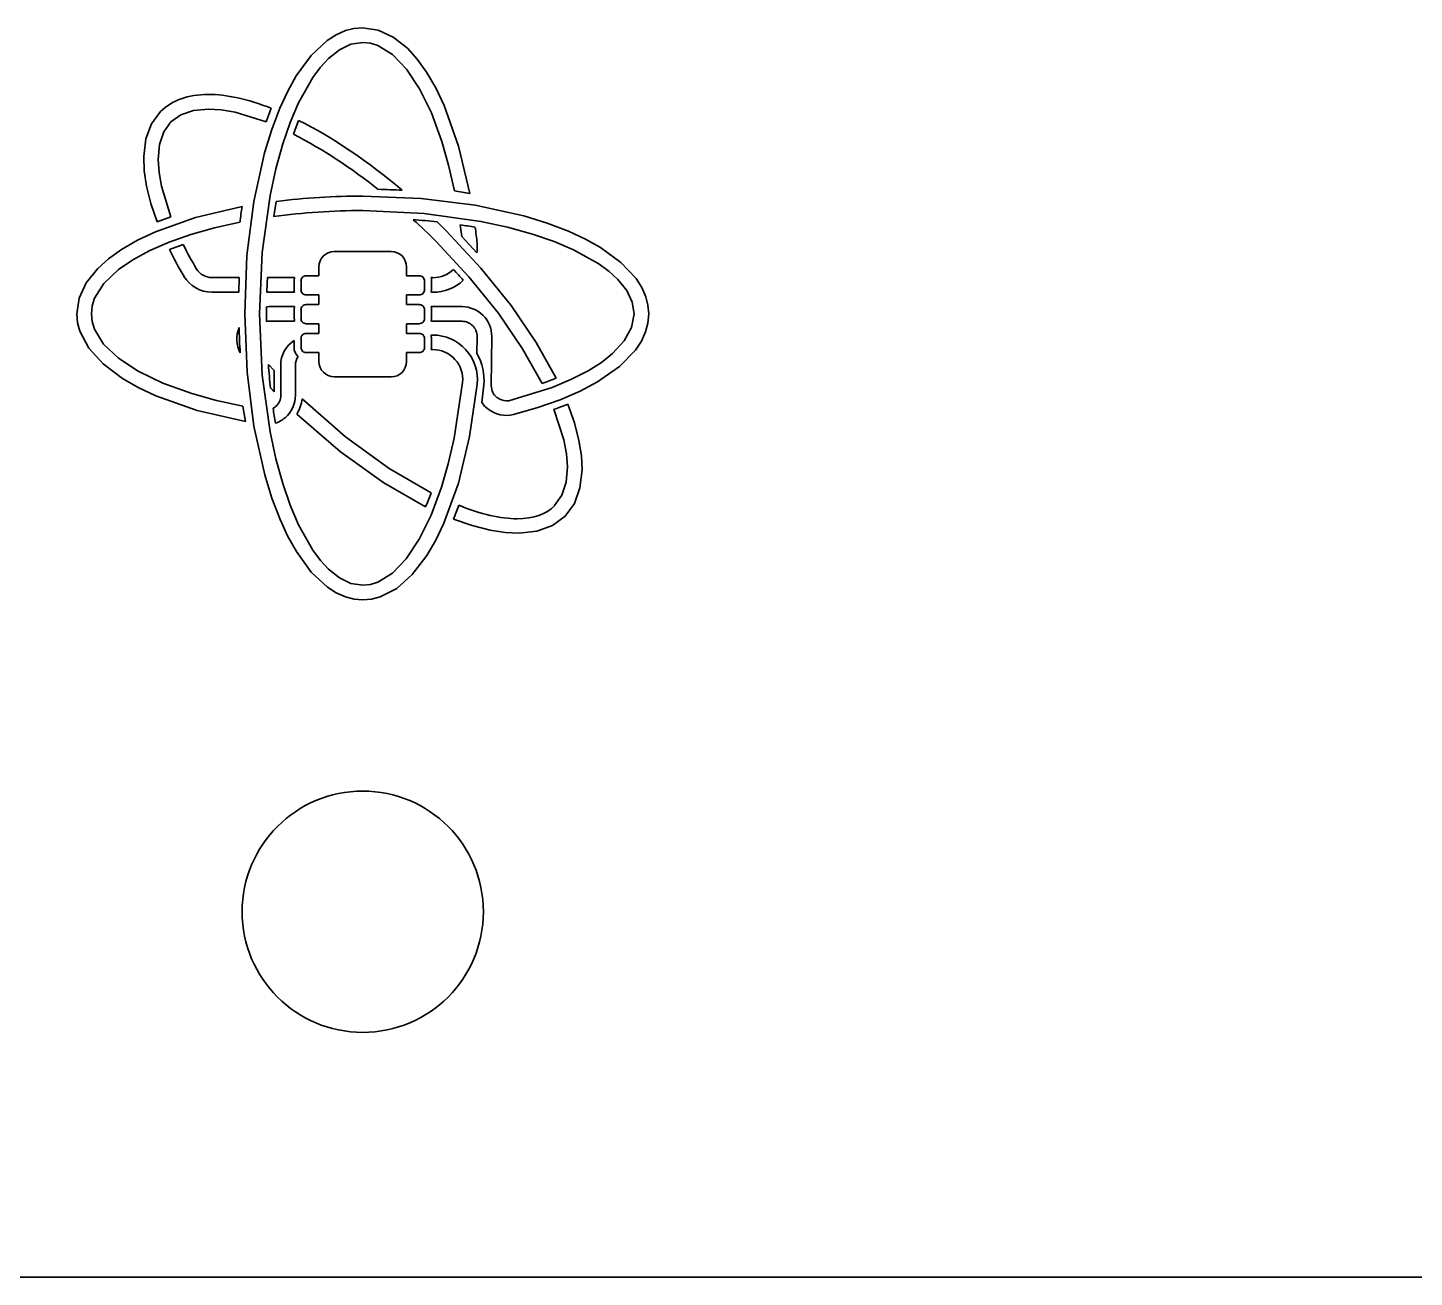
# Model space of a CAD drawing. Extents: x 241 to 1434, y 190 to 710.
# Drawn here: x 1282.62 to 1301.6, y 405.03 to 422.12 of the extents above; entities that cross this region are included whole.
import ezdxf

# ---------------------------------------------------------------- set-up
doc = ezdxf.new("R2010")
doc.units = 0

msp = doc.modelspace()

# ---------------------------------------------------------------- linework, layer by layer
at = {"color": 7, "lineweight": 35, "ltscale": 0.004983}
msp.add_line((1285.886, 420.833), (1285.956, 421.02), dxfattribs=at)
msp.add_line((1285.886, 420.833), (1285.956, 421.02), dxfattribs=at)
at = {"color": 7, "lineweight": 35, "ltscale": 0.005042}
msp.add_line((1286.329, 420.853), (1286.26, 420.664), dxfattribs=at)
msp.add_line((1286.329, 420.853), (1286.26, 420.664), dxfattribs=at)
at = {"color": 7, "lineweight": 35, "ltscale": 0.005262}
msp.add_line((1286.025, 419.745), (1285.989, 419.537), dxfattribs=at)
msp.add_line((1286.025, 419.745), (1285.989, 419.537), dxfattribs=at)
at = {"color": 7, "lineweight": 35, "ltscale": 0.004985}
msp.add_line((1284.396, 419.466), (1284.583, 419.535), dxfattribs=at)
msp.add_line((1284.396, 419.466), (1284.583, 419.535), dxfattribs=at)
at = {"color": 7, "lineweight": 35, "ltscale": 0.0043}
msp.add_line((1288.347, 419.345), (1288.224, 419.466), dxfattribs=at)
msp.add_line((1288.347, 419.345), (1288.224, 419.466), dxfattribs=at)
at = {"color": 7, "lineweight": 35, "ltscale": 0.004001}
msp.add_line((1288.542, 419.425), (1288.562, 419.266), dxfattribs=at)
msp.add_line((1288.542, 419.425), (1288.562, 419.266), dxfattribs=at)
at = {"color": 7, "lineweight": 35, "ltscale": 0.007656}
msp.add_line((1288.562, 419.266), (1288.77, 419.041), dxfattribs=at)
msp.add_line((1288.562, 419.266), (1288.77, 419.041), dxfattribs=at)
at = {"color": 7, "lineweight": 35, "ltscale": 0.004982}
msp.add_line((1284.75, 419.158), (1284.563, 419.089), dxfattribs=at)
msp.add_line((1284.75, 419.158), (1284.563, 419.089), dxfattribs=at)
at = {"color": 7, "lineweight": 35, "ltscale": 0.019458}
for p, q in [((1287.597, 419.061), (1286.818, 419.061)), ((1287.597, 419.061), (1286.818, 419.061)), ((1286.818, 417.346), (1287.597, 417.346)), ((1286.818, 417.346), (1287.597, 417.346))]:
    msp.add_line(p, q, dxfattribs=at)
at = {"color": 7, "lineweight": 35, "ltscale": 0.009412}
msp.add_line((1285.518, 418.705), (1285.141, 418.705), dxfattribs=at)
msp.add_line((1285.518, 418.705), (1285.141, 418.705), dxfattribs=at)
at = {"color": 7, "lineweight": 35, "ltscale": 0.004995}
msp.add_line((1285.513, 418.505), (1285.518, 418.705), dxfattribs=at)
msp.add_line((1285.513, 418.505), (1285.518, 418.705), dxfattribs=at)
at = {"color": 7, "lineweight": 35, "ltscale": 0.009219}
msp.add_line((1286.273, 418.703), (1285.904, 418.703), dxfattribs=at)
msp.add_line((1286.273, 418.703), (1285.904, 418.703), dxfattribs=at)
at = {"color": 7, "lineweight": 35, "ltscale": 0.001032}
for p, q in [((1286.268, 418.662), (1286.273, 418.703)), ((1286.268, 418.662), (1286.273, 418.703)), ((1288.15, 418.544), (1288.145, 418.503)), ((1288.15, 418.544), (1288.145, 418.503)), ((1288.147, 418.147), (1288.142, 418.106)), ((1288.147, 418.147), (1288.142, 418.106))]:
    msp.add_line(p, q, dxfattribs=at)
at = {"color": 7, "lineweight": 35, "ltscale": 0.002945}
for p, q in [((1286.552, 418.728), (1286.434, 418.728)), ((1286.552, 418.728), (1286.434, 418.728)), ((1287.981, 418.728), (1287.863, 418.728)), ((1287.981, 418.728), (1287.863, 418.728)), ((1286.268, 418.544), (1286.268, 418.662)), ((1286.268, 418.544), (1286.268, 418.662)), ((1288.15, 418.662), (1288.15, 418.544)), ((1288.15, 418.662), (1288.15, 418.544)), ((1286.434, 418.467), (1286.552, 418.467)), ((1286.434, 418.467), (1286.552, 418.467)), ((1286.552, 418.334), (1286.434, 418.334)), ((1286.552, 418.334), (1286.434, 418.334)), ((1287.863, 418.467), (1287.981, 418.467)), ((1287.863, 418.467), (1287.981, 418.467)), ((1287.981, 418.334), (1287.863, 418.334)), ((1287.981, 418.334), (1287.863, 418.334)), ((1286.434, 418.073), (1286.552, 418.073)), ((1286.434, 418.073), (1286.552, 418.073)), ((1286.552, 417.94), (1286.434, 417.94)), ((1286.552, 417.94), (1286.434, 417.94)), ((1287.863, 418.073), (1287.981, 418.073)), ((1287.863, 418.073), (1287.981, 418.073)), ((1287.981, 417.94), (1287.863, 417.94)), ((1287.981, 417.94), (1287.863, 417.94)), ((1286.434, 417.678), (1286.552, 417.678)), ((1286.434, 417.678), (1286.552, 417.678)), ((1287.863, 417.678), (1287.981, 417.678)), ((1287.863, 417.678), (1287.981, 417.678))]:
    msp.add_line(p, q, dxfattribs=at)
at = {"color": 7, "lineweight": 35, "ltscale": 0.00141}
for p, q in [((1286.609, 418.728), (1286.552, 418.728)), ((1286.609, 418.728), (1286.552, 418.728)), ((1287.863, 418.728), (1287.807, 418.728)), ((1287.863, 418.728), (1287.807, 418.728)), ((1286.552, 418.467), (1286.609, 418.467)), ((1286.552, 418.467), (1286.609, 418.467)), ((1286.609, 418.334), (1286.552, 418.334)), ((1286.609, 418.334), (1286.552, 418.334)), ((1287.807, 418.467), (1287.863, 418.467)), ((1287.807, 418.467), (1287.863, 418.467)), ((1287.863, 418.334), (1287.807, 418.334)), ((1287.863, 418.334), (1287.807, 418.334)), ((1286.552, 418.073), (1286.609, 418.073)), ((1286.552, 418.073), (1286.609, 418.073)), ((1286.609, 417.94), (1286.552, 417.94)), ((1286.609, 417.94), (1286.552, 417.94)), ((1287.807, 418.073), (1287.863, 418.073)), ((1287.807, 418.073), (1287.863, 418.073)), ((1287.863, 417.94), (1287.807, 417.94)), ((1287.863, 417.94), (1287.807, 417.94)), ((1286.552, 417.678), (1286.609, 417.678)), ((1286.552, 417.678), (1286.609, 417.678)), ((1287.807, 417.678), (1287.863, 417.678)), ((1287.807, 417.678), (1287.863, 417.678))]:
    msp.add_line(p, q, dxfattribs=at)
at = {"color": 7, "lineweight": 35, "ltscale": 0.003073}
for p, q in [((1286.609, 418.851), (1286.609, 418.728)), ((1286.609, 418.851), (1286.609, 418.728)), ((1287.807, 418.728), (1287.807, 418.851)), ((1287.807, 418.728), (1287.807, 418.851)), ((1286.609, 417.678), (1286.609, 417.555)), ((1286.609, 417.678), (1286.609, 417.555)), ((1287.807, 417.555), (1287.807, 417.678)), ((1287.807, 417.555), (1287.807, 417.678))]:
    msp.add_line(p, q, dxfattribs=at)
at = {"color": 7, "lineweight": 35, "ltscale": 0.000576782}
for p, q in [((1288.168, 418.703), (1288.145, 418.703)), ((1288.168, 418.703), (1288.145, 418.703)), ((1288.145, 418.503), (1288.168, 418.503)), ((1288.145, 418.503), (1288.168, 418.503))]:
    msp.add_line(p, q, dxfattribs=at)
at = {"color": 7, "lineweight": 35, "ltscale": 0.009283}
msp.add_line((1285.141, 418.505), (1285.513, 418.505), dxfattribs=at)
msp.add_line((1285.141, 418.505), (1285.513, 418.505), dxfattribs=at)
at = {"color": 7, "lineweight": 35, "ltscale": 0.009476}
msp.add_line((1285.897, 418.503), (1286.276, 418.503), dxfattribs=at)
msp.add_line((1285.897, 418.503), (1286.276, 418.503), dxfattribs=at)
at = {"color": 7, "lineweight": 35, "ltscale": 0.001472}
for p, q in [((1286.363, 418.657), (1286.363, 418.598)), ((1286.363, 418.657), (1286.363, 418.598)), ((1286.363, 418.598), (1286.363, 418.539)), ((1286.363, 418.598), (1286.363, 418.539)), ((1288.053, 418.598), (1288.053, 418.657)), ((1288.053, 418.598), (1288.053, 418.657)), ((1288.053, 418.539), (1288.053, 418.598)), ((1288.053, 418.539), (1288.053, 418.598)), ((1286.363, 418.262), (1286.363, 418.203)), ((1286.363, 418.262), (1286.363, 418.203)), ((1286.363, 418.203), (1286.363, 418.144)), ((1286.363, 418.203), (1286.363, 418.144)), ((1288.053, 418.203), (1288.053, 418.262)), ((1288.053, 418.203), (1288.053, 418.262)), ((1288.053, 418.144), (1288.053, 418.203)), ((1288.053, 418.144), (1288.053, 418.203)), ((1286.363, 417.868), (1286.363, 417.809)), ((1286.363, 417.868), (1286.363, 417.809)), ((1286.363, 417.809), (1286.363, 417.75)), ((1286.363, 417.809), (1286.363, 417.75)), ((1288.053, 417.809), (1288.053, 417.868)), ((1288.053, 417.809), (1288.053, 417.868)), ((1288.053, 417.75), (1288.053, 417.809)), ((1288.053, 417.75), (1288.053, 417.809))]:
    msp.add_line(p, q, dxfattribs=at)
at = {"color": 7, "lineweight": 35, "ltscale": 0.003329}
for p, q in [((1286.609, 418.467), (1286.609, 418.334)), ((1286.609, 418.467), (1286.609, 418.334)), ((1287.807, 418.334), (1287.807, 418.467)), ((1287.807, 418.334), (1287.807, 418.467)), ((1286.609, 418.073), (1286.609, 417.94)), ((1286.609, 418.073), (1286.609, 417.94)), ((1287.807, 417.94), (1287.807, 418.073)), ((1287.807, 417.94), (1287.807, 418.073))]:
    msp.add_line(p, q, dxfattribs=at)
at = {"color": 7, "lineweight": 35, "ltscale": 0.000899503}
msp.add_line((1285.927, 418.306), (1285.891, 418.303), dxfattribs=at)
msp.add_line((1285.927, 418.306), (1285.891, 418.303), dxfattribs=at)
at = {"color": 7, "lineweight": 35, "ltscale": 0.004993}
msp.add_line((1285.891, 418.303), (1285.891, 418.103), dxfattribs=at)
msp.add_line((1285.891, 418.303), (1285.891, 418.103), dxfattribs=at)
at = {"color": 7, "lineweight": 35, "ltscale": 0.008707}
for p, q in [((1286.276, 418.306), (1285.927, 418.306)), ((1286.276, 418.306), (1285.927, 418.306)), ((1285.927, 418.106), (1286.276, 418.106)), ((1285.927, 418.106), (1286.276, 418.106))]:
    msp.add_line(p, q, dxfattribs=at)
at = {"color": 7, "lineweight": 35, "ltscale": 0.001033}
msp.add_line((1286.271, 418.265), (1286.276, 418.306), dxfattribs=at)
msp.add_line((1286.271, 418.265), (1286.276, 418.306), dxfattribs=at)
at = {"color": 7, "lineweight": 35, "ltscale": 0.002944}
for p, q in [((1286.271, 418.147), (1286.271, 418.265)), ((1286.271, 418.147), (1286.271, 418.265)), ((1288.147, 418.265), (1288.147, 418.147)), ((1288.147, 418.265), (1288.147, 418.147)), ((1288.147, 417.87), (1288.147, 417.753)), ((1288.147, 417.87), (1288.147, 417.753))]:
    msp.add_line(p, q, dxfattribs=at)
at = {"color": 7, "lineweight": 35, "ltscale": 0.010626}
for p, q in [((1288.567, 418.306), (1288.142, 418.306)), ((1288.567, 418.306), (1288.142, 418.306)), ((1288.142, 418.106), (1288.567, 418.106)), ((1288.142, 418.106), (1288.567, 418.106))]:
    msp.add_line(p, q, dxfattribs=at)
at = {"color": 7, "lineweight": 35, "ltscale": 0.002304}
msp.add_line((1286.268, 417.75), (1286.268, 417.842), dxfattribs=at)
msp.add_line((1286.268, 417.75), (1286.268, 417.842), dxfattribs=at)
at = {"color": 7, "lineweight": 35, "ltscale": 0.000640869}
msp.add_line((1288.165, 417.917), (1288.14, 417.917), dxfattribs=at)
msp.add_line((1288.165, 417.917), (1288.14, 417.917), dxfattribs=at)
at = {"color": 7, "lineweight": 35, "ltscale": 0.00083483}
msp.add_line((1288.147, 417.753), (1288.145, 417.719), dxfattribs=at)
msp.add_line((1288.147, 417.753), (1288.145, 417.719), dxfattribs=at)
at = {"color": 7, "lineweight": 35, "ltscale": 0.005889}
msp.add_line((1288.772, 417.899), (1288.77, 417.663), dxfattribs=at)
msp.add_line((1288.772, 417.899), (1288.77, 417.663), dxfattribs=at)
at = {"color": 7, "lineweight": 35, "ltscale": 0.016836}
msp.add_line((1288.967, 417.225), (1288.972, 417.899), dxfattribs=at)
msp.add_line((1288.967, 417.225), (1288.972, 417.899), dxfattribs=at)
at = {"color": 7, "lineweight": 35, "ltscale": 0.000512695}
msp.add_line((1288.145, 417.719), (1288.165, 417.719), dxfattribs=at)
msp.add_line((1288.145, 417.719), (1288.165, 417.719), dxfattribs=at)
at = {"color": 7, "lineweight": 35, "ltscale": 0.002807}
msp.add_line((1285.994, 417.433), (1285.917, 417.515), dxfattribs=at)
msp.add_line((1285.994, 417.433), (1285.917, 417.515), dxfattribs=at)
at = {"color": 7, "lineweight": 35, "ltscale": 0.007233}
msp.add_line((1285.994, 417.143), (1285.994, 417.433), dxfattribs=at)
msp.add_line((1285.994, 417.143), (1285.994, 417.433), dxfattribs=at)
at = {"color": 7, "lineweight": 35, "ltscale": 0.010242}
for p, q in [((1286.086, 417.504), (1286.086, 417.095)), ((1286.086, 417.504), (1286.086, 417.095)), ((1286.286, 417.095), (1286.286, 417.504)), ((1286.286, 417.095), (1286.286, 417.504))]:
    msp.add_line(p, q, dxfattribs=at)
at = {"color": 7, "lineweight": 35, "ltscale": 0.001674}
msp.add_line((1285.948, 417.192), (1285.994, 417.143), dxfattribs=at)
msp.add_line((1285.948, 417.192), (1285.994, 417.143), dxfattribs=at)
at = {"color": 7, "lineweight": 35, "ltscale": 0.005994}
msp.add_line((1288.864, 417.235), (1288.836, 416.997), dxfattribs=at)
msp.add_line((1288.864, 417.235), (1288.836, 416.997), dxfattribs=at)
at = {"color": 7, "lineweight": 35, "ltscale": 0.005325}
msp.add_line((1285.602, 416.734), (1285.566, 416.944), dxfattribs=at)
msp.add_line((1285.602, 416.734), (1285.566, 416.944), dxfattribs=at)
at = {"color": 7, "lineweight": 35}
msp.add_line((1145.023, 405.03), (1429.392, 405.03), dxfattribs=at)
msp.add_line((1145.023, 405.03), (1429.392, 405.03), dxfattribs=at)
for points in [[(1287.205, 422.121), (1287.086, 422.111), (1286.97, 422.081), (1286.843, 422.026), (1286.721, 421.948), (1286.5, 421.741), (1286.297, 421.462), (1286.181, 421.254), (1286.074, 421.022), (1285.962, 420.73), (1285.864, 420.411), (1285.717, 419.746), (1285.624, 419.007), (1285.593, 418.208)], [(1287.205, 422.121), (1287.086, 422.111), (1286.97, 422.081), (1286.843, 422.026), (1286.721, 421.948), (1286.5, 421.741), (1286.297, 421.462), (1286.181, 421.254), (1286.074, 421.022), (1285.962, 420.73), (1285.864, 420.411), (1285.717, 419.746), (1285.624, 419.007), (1285.593, 418.208)], [(1288.672, 419.855), (1288.52, 420.502), (1288.323, 421.056), (1288.208, 421.299), (1288.082, 421.513), (1287.954, 421.691), (1287.819, 421.84), (1287.624, 421.994), (1287.419, 422.089), (1287.205, 422.121)], [(1288.672, 419.855), (1288.52, 420.502), (1288.323, 421.056), (1288.208, 421.299), (1288.082, 421.513), (1287.954, 421.691), (1287.819, 421.84), (1287.624, 421.994), (1287.419, 422.089), (1287.205, 422.121)], [(1285.794, 418.208), (1285.832, 419.048), (1285.941, 419.825), (1286.02, 420.191), (1286.115, 420.532), (1286.217, 420.827), (1286.33, 421.094), (1286.523, 421.44), (1286.628, 421.582), (1286.737, 421.701), (1286.888, 421.821), (1287.046, 421.896), (1287.208, 421.921)], [(1285.794, 418.208), (1285.832, 419.048), (1285.941, 419.825), (1286.02, 420.191), (1286.115, 420.532), (1286.217, 420.827), (1286.33, 421.094), (1286.523, 421.44), (1286.628, 421.582), (1286.737, 421.701), (1286.888, 421.821), (1287.046, 421.896), (1287.208, 421.921)], [(1287.208, 421.921), (1287.312, 421.91), (1287.415, 421.879), (1287.616, 421.755), (1287.807, 421.555), (1287.985, 421.287), (1288.147, 420.955), (1288.29, 420.567), (1288.383, 420.242), (1288.462, 419.891)], [(1287.208, 421.921), (1287.312, 421.91), (1287.415, 421.879), (1287.616, 421.755), (1287.807, 421.555), (1287.985, 421.287), (1288.147, 420.955), (1288.29, 420.567), (1288.383, 420.242), (1288.462, 419.891)], [(1284.442, 420.976), (1284.319, 420.807), (1284.242, 420.601), (1284.212, 420.36), (1284.219, 420.164), (1284.251, 419.953), (1284.31, 419.716), (1284.396, 419.466)], [(1284.442, 420.976), (1284.319, 420.807), (1284.242, 420.601), (1284.212, 420.36), (1284.219, 420.164), (1284.251, 419.953), (1284.31, 419.716), (1284.396, 419.466)], [(1284.583, 419.535), (1284.454, 419.954), (1284.421, 420.143), (1284.41, 420.317), (1284.428, 420.523), (1284.486, 420.696), (1284.583, 420.833), (1284.719, 420.93), (1284.891, 420.989), (1285.097, 421.008), (1285.272, 420.997), (1285.463, 420.964), (1285.886, 420.833)], [(1284.583, 419.535), (1284.454, 419.954), (1284.421, 420.143), (1284.41, 420.317), (1284.428, 420.523), (1284.486, 420.696), (1284.583, 420.833), (1284.719, 420.93), (1284.891, 420.989), (1285.097, 421.008), (1285.272, 420.997), (1285.463, 420.964), (1285.886, 420.833)], [(1285.556, 419.676), (1284.921, 419.526), (1284.371, 419.331), (1284.126, 419.214), (1283.909, 419.088), (1283.731, 418.961), (1283.582, 418.827), (1283.425, 418.631), (1283.328, 418.424), (1283.295, 418.208)], [(1285.556, 419.676), (1284.921, 419.526), (1284.371, 419.331), (1284.126, 419.214), (1283.909, 419.088), (1283.731, 418.961), (1283.582, 418.827), (1283.425, 418.631), (1283.328, 418.424), (1283.295, 418.208)], [(1291.12, 418.206), (1291.11, 418.325), (1291.08, 418.442), (1291.025, 418.568), (1290.947, 418.69), (1290.74, 418.911), (1290.461, 419.113), (1290.254, 419.229), (1290.022, 419.337), (1289.73, 419.448), (1289.41, 419.547), (1288.745, 419.694), (1288.006, 419.787), (1287.208, 419.819)], [(1291.12, 418.206), (1291.11, 418.325), (1291.08, 418.442), (1291.025, 418.568), (1290.947, 418.69), (1290.74, 418.911), (1290.461, 419.113), (1290.254, 419.229), (1290.022, 419.337), (1289.73, 419.448), (1289.41, 419.547), (1288.745, 419.694), (1288.006, 419.787), (1287.208, 419.819)], [(1283.495, 418.209), (1283.506, 418.316), (1283.538, 418.42), (1283.664, 418.622), (1283.866, 418.813), (1284.063, 418.948), (1284.296, 419.073), (1284.561, 419.189), (1284.857, 419.293), (1285.18, 419.385), (1285.528, 419.463)], [(1283.495, 418.209), (1283.506, 418.316), (1283.538, 418.42), (1283.664, 418.622), (1283.866, 418.813), (1284.063, 418.948), (1284.296, 419.073), (1284.561, 419.189), (1284.857, 419.293), (1285.18, 419.385), (1285.528, 419.463)], [(1287.208, 419.619), (1288.047, 419.581), (1288.824, 419.473), (1289.19, 419.393), (1289.531, 419.299), (1289.826, 419.197), (1290.093, 419.084), (1290.44, 418.89), (1290.581, 418.786), (1290.7, 418.677), (1290.82, 418.525), (1290.895, 418.368), (1290.92, 418.206)], [(1287.208, 419.619), (1288.047, 419.581), (1288.824, 419.473), (1289.19, 419.393), (1289.531, 419.299), (1289.826, 419.197), (1290.093, 419.084), (1290.44, 418.89), (1290.581, 418.786), (1290.7, 418.677), (1290.82, 418.525), (1290.895, 418.368), (1290.92, 418.206)], [(1289.855, 417.328), (1289.582, 417.816), (1289.237, 418.321), (1288.824, 418.834), (1288.347, 419.345)], [(1289.855, 417.328), (1289.582, 417.816), (1289.237, 418.321), (1288.824, 418.834), (1288.347, 419.345)], [(1288.206, 419.204), (1288.661, 418.715), (1289.06, 418.22), (1289.395, 417.729), (1289.663, 417.256)], [(1288.206, 419.204), (1288.661, 418.715), (1289.06, 418.22), (1289.395, 417.729), (1289.663, 417.256)], [(1283.295, 418.208), (1283.306, 418.087), (1283.337, 417.969), (1283.459, 417.74), (1283.655, 417.523), (1283.922, 417.323), (1284.136, 417.2), (1284.379, 417.085), (1284.943, 416.887), (1285.602, 416.734)], [(1283.295, 418.208), (1283.306, 418.087), (1283.337, 417.969), (1283.459, 417.74), (1283.655, 417.523), (1283.922, 417.323), (1284.136, 417.2), (1284.379, 417.085), (1284.943, 416.887), (1285.602, 416.734)], [(1285.566, 416.944), (1285.205, 417.023), (1284.871, 417.117), (1284.474, 417.26), (1284.136, 417.423), (1283.864, 417.602), (1283.663, 417.795), (1283.538, 417.998), (1283.506, 418.103), (1283.495, 418.209)], [(1285.566, 416.944), (1285.205, 417.023), (1284.871, 417.117), (1284.474, 417.26), (1284.136, 417.423), (1283.864, 417.602), (1283.663, 417.795), (1283.538, 417.998), (1283.506, 418.103), (1283.495, 418.209)], [(1285.593, 418.208), (1285.626, 417.41), (1285.719, 416.671), (1285.867, 416.006), (1285.966, 415.686), (1286.078, 415.393), (1286.185, 415.162), (1286.301, 414.955), (1286.503, 414.676), (1286.724, 414.469), (1286.846, 414.391), (1286.972, 414.336), (1287.089, 414.306), (1287.208, 414.296)], [(1285.593, 418.208), (1285.626, 417.41), (1285.719, 416.671), (1285.867, 416.006), (1285.966, 415.686), (1286.078, 415.393), (1286.185, 415.162), (1286.301, 414.955), (1286.503, 414.676), (1286.724, 414.469), (1286.846, 414.391), (1286.972, 414.336), (1287.089, 414.306), (1287.208, 414.296)], [(1287.208, 414.496), (1287.046, 414.521), (1286.888, 414.596), (1286.737, 414.716), (1286.628, 414.835), (1286.523, 414.977), (1286.33, 415.323), (1286.217, 415.59), (1286.115, 415.885), (1286.02, 416.226), (1285.941, 416.592), (1285.832, 417.369), (1285.794, 418.208)], [(1287.208, 414.496), (1287.046, 414.521), (1286.888, 414.596), (1286.737, 414.716), (1286.628, 414.835), (1286.523, 414.977), (1286.33, 415.323), (1286.217, 415.59), (1286.115, 415.885), (1286.02, 416.226), (1285.941, 416.592), (1285.832, 417.369), (1285.794, 418.208)], [(1290.92, 418.206), (1290.886, 418.021), (1290.786, 417.839), (1290.624, 417.664), (1290.473, 417.544), (1290.292, 417.43), (1290.062, 417.312), (1289.8, 417.202), (1289.22, 417.023)], [(1290.92, 418.206), (1290.886, 418.021), (1290.786, 417.839), (1290.624, 417.664), (1290.473, 417.544), (1290.292, 417.43), (1290.062, 417.312), (1289.8, 417.202), (1289.22, 417.023)], [(1289.269, 416.831), (1289.604, 416.925), (1289.909, 417.032), (1290.181, 417.15), (1290.422, 417.277), (1290.72, 417.487), (1290.939, 417.713), (1291.02, 417.836), (1291.077, 417.961), (1291.109, 418.082), (1291.12, 418.206)], [(1289.269, 416.831), (1289.604, 416.925), (1289.909, 417.032), (1290.181, 417.15), (1290.422, 417.277), (1290.72, 417.487), (1290.939, 417.713), (1291.02, 417.836), (1291.077, 417.961), (1291.109, 418.082), (1291.12, 418.206)], [(1288.572, 417.269), (1288.458, 416.506), (1288.378, 416.158), (1288.285, 415.836), (1288.142, 415.452), (1287.981, 415.124), (1287.804, 414.858), (1287.614, 414.661), (1287.414, 414.538), (1287.312, 414.506), (1287.208, 414.496)], [(1288.572, 417.269), (1288.458, 416.506), (1288.378, 416.158), (1288.285, 415.836), (1288.142, 415.452), (1287.981, 415.124), (1287.804, 414.858), (1287.614, 414.661), (1287.414, 414.538), (1287.312, 414.506), (1287.208, 414.496)], [(1287.208, 414.296), (1287.328, 414.306), (1287.446, 414.336), (1287.673, 414.453), (1287.886, 414.643), (1288.084, 414.902), (1288.206, 415.11), (1288.319, 415.345), (1288.516, 415.89), (1288.669, 416.528), (1288.772, 417.248)], [(1287.208, 414.296), (1287.328, 414.306), (1287.446, 414.336), (1287.673, 414.453), (1287.886, 414.643), (1288.084, 414.902), (1288.206, 415.11), (1288.319, 415.345), (1288.516, 415.89), (1288.669, 416.528), (1288.772, 417.248)], [(1288.142, 415.758), (1287.568, 416.093), (1286.973, 416.524), (1286.378, 417.043)], [(1288.142, 415.758), (1287.568, 416.093), (1286.973, 416.524), (1286.378, 417.043)], [(1286.306, 416.836), (1286.905, 416.321), (1287.497, 415.897), (1288.068, 415.569)], [(1286.306, 416.836), (1286.905, 416.321), (1287.497, 415.897), (1288.068, 415.569)], [(1289.824, 416.903), (1289.959, 416.484), (1289.995, 416.293), (1290.009, 416.116), (1289.992, 415.906), (1289.934, 415.727), (1289.832, 415.584)], [(1289.824, 416.903), (1289.959, 416.484), (1289.995, 416.293), (1290.009, 416.116), (1289.992, 415.906), (1289.934, 415.727), (1289.832, 415.584)], [(1289.976, 415.44), (1290.103, 415.614), (1290.18, 415.826), (1290.208, 416.072), (1290.199, 416.267), (1290.166, 416.476), (1290.103, 416.719), (1290.014, 416.974)], [(1289.976, 415.44), (1290.103, 415.614), (1290.18, 415.826), (1290.208, 416.072), (1290.199, 416.267), (1290.166, 416.476), (1290.103, 416.719), (1290.014, 416.974)], [(1288.449, 415.4), (1288.706, 415.311), (1288.949, 415.249), (1289.155, 415.217), (1289.347, 415.208), (1289.591, 415.236), (1289.802, 415.313), (1289.976, 415.44)], [(1288.449, 415.4), (1288.706, 415.311), (1288.949, 415.249), (1289.155, 415.217), (1289.347, 415.208), (1289.591, 415.236), (1289.802, 415.313), (1289.976, 415.44)]]:
    msp.add_lwpolyline(points, dxfattribs=at)
msp.add_circle((1287.208, 410.03), 1.65, dxfattribs=at)
msp.add_circle((1287.208, 410.03), 1.65, dxfattribs=at)
for centre, radius, start, end in [((1283.07, 414.508), 6.934, 51.1803, 62.6071), ((1283.07, 414.508), 6.934, 51.1803, 62.6071), ((1287.063, 406.663), 13.253, 87.0369, 88.466), ((1287.063, 406.663), 13.253, 87.0369, 88.466), ((1287.729, 414.99), 4.955, 79.0328, 81.4958), ((1287.729, 414.99), 4.955, 79.0328, 81.4958), ((1290.721, 418.88), 5.225, 171.2406, 173.5916), ((1290.721, 418.88), 5.225, 171.2406, 173.5916), ((1287.185, 410.68), 9.139, 89.8563, 97.2927), ((1287.185, 410.68), 9.139, 89.8563, 97.2927), ((1287.186, 410.791), 8.829, 89.8619, 97.796), ((1287.186, 410.791), 8.829, 89.8619, 97.796), ((1284.285, 415.385), 5.473, 44.2463, 48.684), ((1287.435, 412.851), 6.661, 83.1965, 86.0062), ((1284.285, 415.385), 5.473, 44.2463, 48.684), ((1287.435, 412.851), 6.661, 83.1965, 86.0062), ((1287.889, 414.734), 4.736, 79.5656, 82.0763), ((1287.889, 414.734), 4.736, 79.5656, 82.0763), ((1283.27, 418.64), 5.528, 5.5359, 7.8074), ((1283.27, 418.64), 5.528, 5.5359, 7.8074), ((1289.311, 421.424), 5.291, 206.1836, 210.7257), ((1289.311, 421.424), 5.291, 206.1836, 210.7257), ((1289.698, 421.632), 5.532, 206.5638, 210.5523), ((1289.698, 421.632), 5.532, 206.5638, 210.5523), ((1288.006, 419.121), 0.768, 353.9906, 3.9395), ((1288.006, 419.121), 0.768, 353.9906, 3.9395), ((1286.819, 418.85), 0.211, 90.2788, 179.7212), ((1286.819, 418.85), 0.211, 90.2788, 179.7212), ((1287.596, 418.85), 0.211, 0.2765, 89.7207), ((1287.596, 418.85), 0.211, 0.2765, 89.7207), ((1285.141, 418.946), 0.441, 210.7828, 270.0663), ((1285.141, 418.946), 0.441, 210.7828, 270.0663), ((1285.138, 418.942), 0.237, 210.8523, 270.8522), ((1285.138, 418.942), 0.237, 210.8523, 270.8522), ((1289.936, 418.438), 4.04, 176.2459, 179.0805), ((1289.936, 418.438), 4.04, 176.2459, 179.0805), ((1286.432, 418.658), 0.0697, 88.4667, 181.5408), ((1286.432, 418.658), 0.0697, 88.4667, 181.5408), ((1287.983, 418.658), 0.0697, 358.4592, 91.5408), ((1287.983, 418.658), 0.0697, 358.4592, 91.5408), ((1287.956, 418.658), 0.194, 1.2096, 13.4099), ((1287.956, 418.658), 0.194, 1.2096, 13.4099), ((1288.166, 419.115), 0.413, 270.2815, 313.4158), ((1288.166, 419.115), 0.413, 270.2815, 313.4158), ((1285.78, 416.289), 3.675, 40.3185, 43.4282), ((1285.78, 416.289), 3.675, 40.3185, 43.4282), ((1286.384, 418.544), 0.116, 180.1919, 200.9689), ((1286.384, 418.544), 0.116, 180.1919, 200.9689), ((1286.432, 418.537), 0.0697, 178.4612, 271.5308), ((1286.432, 418.537), 0.0697, 178.4612, 271.5308), ((1287.983, 418.537), 0.0697, 268.4617, 1.5388), ((1287.983, 418.537), 0.0697, 268.4617, 1.5388), ((1288.167, 419.112), 0.61, 270.1071, 313.0266), ((1288.167, 419.112), 0.61, 270.1071, 313.0266), ((1286.432, 418.264), 0.0697, 88.4781, 181.5304), ((1286.432, 418.264), 0.0697, 88.4781, 181.5304), ((1287.983, 418.264), 0.0697, 358.4721, 91.5285), ((1287.983, 418.264), 0.0697, 358.4721, 91.5285), ((1286.465, 418.151), 0.194, 181.2096, 193.4099), ((1286.465, 418.151), 0.194, 181.2096, 193.4099), ((1286.432, 418.143), 0.0697, 178.4721, 271.521), ((1286.432, 418.143), 0.0697, 178.4721, 271.521), ((1287.983, 418.143), 0.0697, 268.4715, 1.5279), ((1287.983, 418.143), 0.0697, 268.4715, 1.5279), ((1287.954, 418.261), 0.194, 1.1932, 13.4217), ((1287.954, 418.261), 0.194, 1.1932, 13.4217), ((1288.565, 417.898), 0.408, 0.0159, 89.6279), ((1288.565, 417.898), 0.408, 0.0159, 89.6279), ((1285.919, 417.864), 0.433, 158.7455, 206.169), ((1285.919, 417.864), 0.433, 158.7455, 206.169), ((1293.259, 418.189), 7.745, 181.2356, 183.8143), ((1293.259, 418.189), 7.745, 181.2356, 183.8143), ((1285.919, 417.955), 0.151, 86.9354, 100.5595), ((1285.919, 417.955), 0.151, 86.9354, 100.5595), ((1286.432, 417.87), 0.0697, 88.4667, 181.5408), ((1286.432, 417.87), 0.0697, 88.4667, 181.5408), ((1287.983, 417.87), 0.0697, 358.4592, 91.5408), ((1287.983, 417.87), 0.0697, 358.4592, 91.5408), ((1288.567, 417.901), 0.205, 359.288, 89.9136), ((1288.567, 417.901), 0.205, 359.288, 89.9136), ((1286.489, 417.506), 0.403, 123.2933, 180.2053), ((1286.489, 417.506), 0.403, 123.2933, 180.2053), ((1286.437, 417.751), 0.169, 180.2828, 224.5817), ((1286.437, 417.751), 0.169, 180.2828, 224.5817), ((1286.444, 417.753), 0.0813, 182.2782, 221.9195), ((1286.444, 417.753), 0.0813, 182.2782, 221.9195), ((1287.983, 417.748), 0.0697, 268.4592, 1.5408), ((1287.983, 417.748), 0.0697, 268.4592, 1.5408), ((1288.002, 417.87), 0.145, 0.2172, 18.7626), ((1288.002, 417.87), 0.145, 0.2172, 18.7626), ((1288.169, 417.31), 0.607, 42.1604, 90.3503), ((1288.169, 417.31), 0.607, 42.1604, 90.3503), ((1286.496, 417.503), 0.21, 144.7671, 179.7247), ((1286.496, 417.503), 0.21, 144.7671, 179.7247), ((1286.314, 417.621), 0.0113, 18.2805, 75.8098), ((1286.314, 417.621), 0.0113, 18.2805, 75.8098), ((1286.433, 417.75), 0.0715, 225.6246, 271.0029), ((1286.433, 417.75), 0.0715, 225.6246, 271.0029), ((1286.819, 417.557), 0.211, 180.2788, 269.7212), ((1286.819, 417.557), 0.211, 180.2788, 269.7212), ((1287.596, 417.556), 0.211, 270.2793, 359.7235), ((1287.596, 417.556), 0.211, 270.2793, 359.7235), ((1288.164, 417.308), 0.412, 42.0612, 89.8639), ((1288.164, 417.308), 0.412, 42.0612, 89.8639), ((1288.178, 417.315), 0.397, 353.3753, 42.6544), ((1288.178, 417.315), 0.397, 353.3753, 42.6544), ((1288.171, 417.31), 0.605, 354.1161, 42.2379), ((1288.171, 417.31), 0.605, 354.1161, 42.2379), ((1288.167, 417.305), 0.701, 354.2835, 30.7167), ((1288.167, 417.305), 0.701, 354.2835, 30.7167), ((1292.171, 417.947), 6.269, 183.9551, 186.9176), ((1292.171, 417.947), 6.269, 183.9551, 186.9176), ((1289.171, 417.222), 0.204, 179.186, 232.2602), ((1289.171, 417.222), 0.204, 179.186, 232.2602), ((1288.607, 420.385), 3.302, 288.6445, 292.2017), ((1288.607, 420.385), 3.302, 288.6445, 292.2017), ((1285.878, 417.096), 0.209, 310.944, 359.5882), ((1285.878, 417.096), 0.209, 310.944, 359.5882), ((1285.881, 417.094), 0.405, 310.7217, 0.0556), ((1285.881, 417.094), 0.405, 310.7217, 0.0556), ((1285.867, 417.105), 0.514, 328.5381, 353.1675), ((1285.867, 417.105), 0.514, 328.5381, 353.1675), ((1289.116, 417.174), 0.331, 212.2931, 234.37), ((1289.116, 417.174), 0.331, 212.2931, 234.37), ((1289.176, 417.231), 0.213, 232.5635, 268.8737), ((1289.176, 417.231), 0.213, 232.5635, 268.8737), ((1289.181, 417.169), 0.152, 266.3474, 284.9144), ((1289.181, 417.169), 0.152, 266.3474, 284.9144), ((1285.926, 417.032), 0.129, 295.5152, 313.6122), ((1285.926, 417.032), 0.129, 295.5152, 313.6122), ((1290.627, 417.573), 4.692, 188.0555, 190.5592), ((1290.627, 417.573), 4.692, 188.0555, 190.5592), ((1289.172, 417.22), 0.401, 231.6388, 283.9458), ((1289.172, 417.22), 0.401, 231.6388, 283.9458), ((1288.769, 419.98), 3.254, 288.926, 292.4939), ((1288.769, 419.98), 3.254, 288.926, 292.4939), ((1285.901, 417.063), 0.368, 287.9122, 311.4619), ((1285.901, 417.063), 0.368, 287.9122, 311.4619), ((1284.254, 417.174), 4.138, 337.1692, 339.9876), ((1284.254, 417.174), 4.138, 337.1692, 339.9876), ((1284.738, 416.908), 4.007, 337.8872, 340.7845), ((1284.738, 416.908), 4.007, 337.8872, 340.7845)]:
    msp.add_arc(centre, radius, start, end, dxfattribs=at)
for centre, major_axis, ratio, start_param, end_param in [((1291.743, 412.401), (7.255, -8.616), 0.2518, 2.932661, 3.163184), ((1291.743, 412.401), (7.255, -8.616), 0.2518, 2.932661, 3.163184), ((1287.036, 418.606), (2.549, -2.384), 0.410433, 2.344275, 2.728128), ((1287.036, 418.606), (2.549, -2.384), 0.410433, 2.344275, 2.728128), ((1287.181, 417.758), (2.986, -3.225), 0.442017, 1.843875, 2.276322), ((1287.181, 417.758), (2.986, -3.225), 0.442017, 1.843875, 2.276322), ((1287.674, 417.471), (2.16, -1.877), 0.399863, 5.426336, 5.851996), ((1287.674, 417.471), (2.16, -1.877), 0.399863, 5.426336, 5.851996), ((1286.954, 418.322), (2.879, -2.737), 0.350968, 5.929562, 6.281837), ((1286.954, 418.322), (2.879, -2.737), 0.350968, 5.929562, 6.281837)]:
    msp.add_ellipse(centre, major_axis=major_axis, ratio=ratio, start_param=start_param, end_param=end_param, dxfattribs=at)

doc.saveas('drawing.dxf')
